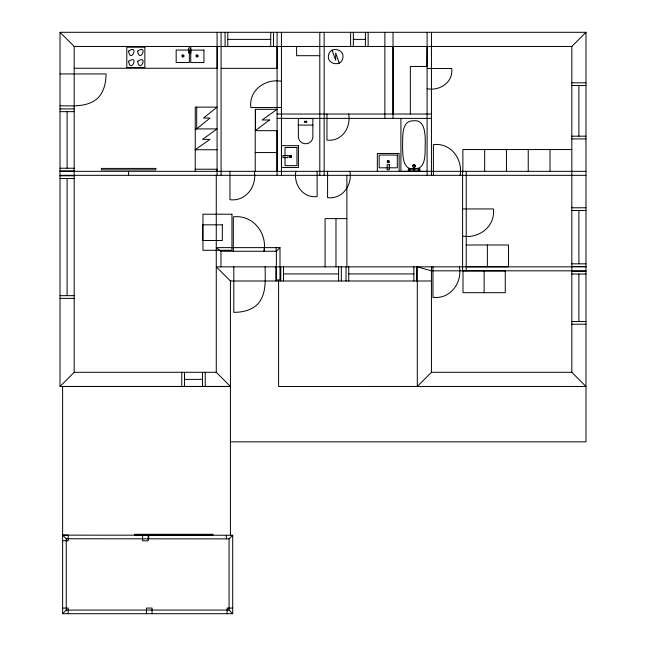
<?xml version="1.0" encoding="UTF-8"?>
<svg xmlns="http://www.w3.org/2000/svg" width="646" height="646" viewBox="0 0 646 646"><rect width="100%" height="100%" fill="white"/><g stroke="black" fill="none" stroke-linecap="round" stroke-linejoin="round"><path stroke-width="0.97" d="M226.358 538.877L226.358 535.243M427.095 46.472L426.917 66.473L410.339 66.473L410.339 113.987M216.265 175.324L216.265 372.29L230.428 386.453L60.021 386.453L74.185 372.29L74.185 46.464L60.021 32.3L585.979 32.3L585.979 441.848L230.428 441.848M276.359 251.262L279.993 247.628L216.265 247.628L220.98 251.262L276.359 251.262L276.359 279.88L279.993 279.88L279.993 247.628M278.604 280.994L278.604 386.494L585.979 386.453L571.823 372.29L571.823 46.464L585.979 32.3M230.428 386.453L62.614 386.526L62.614 613.7L66.247 610.066L229.072 610.066L232.705 613.7L232.705 535.251L62.614 535.138L66.247 538.772L66.247 610.066M66.247 538.772L229.072 538.877L232.705 535.251M431.447 266.838L431.447 372.29L417.292 386.453L417.292 266.838L431.447 270.827L585.979 270.827M196.594 128.909L210.103 118.016L203.571 118.016L217.04 107.123L195.254 107.123L195.237 171.271M195.254 149.71L209.998 139.358L202.594 139.358L217.048 128.909L195.254 128.909M414.482 168.848C427.248 168.986 424.688 151.439 425.286 142.847C425.221 134.748 425.278 119.106 413.335 120.81C400.577 120.657 403.128 138.22 402.539 146.804C402.942 154.459 402.054 169.527 413.335 168.848M227.788 39.382L270.722 39.382M353.354 39.382L365.418 39.382M74.185 46.464L571.823 46.464M221.077 46.552L277.029 46.552L277.029 68.347L221.077 68.347M319.802 55.693L296.619 55.693L296.619 46.464M74.185 68.258L217.185 68.258L217.185 46.472M427.095 68.484L451.699 68.484C453.444 82.333 439.708 91.207 427.095 88.736M60.021 73.943L106.033 73.943C106.033 82.462 104.103 91.474 98.063 97.829C87.953 107.486 72.796 105.774 60.021 105.791M281.43 81.283C265.361 78.328 248.67 90.254 250.826 107.527L281.43 107.527M571.823 82.809L585.979 82.809M571.823 85.53L585.979 85.53M60.021 108.916L74.185 108.916M60.021 111.645L74.185 111.645M277.077 114.027L431.447 114.027M277.077 118.379L431.447 118.379M298.331 125.09L298.363 134.449C296.999 146.763 314.327 146.86 312.85 134.449L312.85 118.565L298.331 118.565L298.331 125.09L312.85 125.09M277.069 130.67L255.218 130.67L255.218 171.327M571.823 136.185L585.979 136.185M571.823 138.914L585.979 138.914M571.823 149.541L462.875 149.541L462.875 171.327M195.254 149.743L217.048 149.743M255.218 152.561L277.013 152.561M60.021 168.226L74.185 168.226M413.602 168.243L414.579 168.243M195.237 169.22L217.048 169.22L217.032 171.271M60.021 170.956L74.185 170.956M60.021 171.327L585.979 171.327M427.038 171.392L400.908 171.392L400.908 118.379M60.021 175.324L585.979 175.324M60.021 175.801L74.185 175.801M60.021 178.53L74.185 178.53M571.823 207.778L585.979 207.778M462.601 208.941L493.374 208.941C495.53 226.334 479.017 238.931 462.601 236.081M571.823 210.499L585.979 210.499M346.87 218.614L325.083 218.614L325.083 266.838M466.234 244.987L508.483 244.987L508.483 266.774L466.234 266.774M571.823 263.826L585.979 263.826M571.823 266.548L585.979 266.548M585.979 266.838L216.265 266.838L230.428 280.994L230.428 535.251M571.823 271.296L585.979 271.296M283.513 273.92L338.601 273.92M348.751 273.92L413.876 273.92M571.823 274.025L585.979 274.025M230.428 280.994L431.447 280.994M60.021 295.658L74.185 295.658M60.021 298.387L74.185 298.387M571.823 321.474L585.979 321.474M571.823 324.195L585.979 324.195M74.185 372.29L216.265 372.29M431.447 372.29L571.823 372.29M184.498 379.372L202.521 379.372M62.614 535.138L68.193 535.138L68.193 540.767L62.614 540.767M62.614 608.072L68.193 608.072L68.193 613.7M232.705 608.072L227.126 608.072L227.126 613.7M62.614 613.7L232.705 613.7M339.311 63.163L335.686 52.996L335.686 60.256L332.052 50.089M393.01 46.472L393.034 113.987M578.897 85.53L578.897 136.185M578.897 210.499L578.897 263.826M578.897 274.025L578.897 321.474M550.029 149.541L550.029 171.327M528.242 149.541L528.242 171.327M506.448 149.541L506.448 171.327M487.359 244.987L487.359 266.774M484.662 149.541L484.662 171.327M484.137 270.892L484.137 292.686M466.234 171.327L466.234 270.827M462.601 171.327L462.601 270.827M460.105 175.324C463.004 159.069 450.73 142.451 433.393 144.615L433.393 175.324M459.451 266.838C462.342 282.964 450.181 299.469 432.965 297.33L432.965 266.838M431.447 32.3L431.447 175.324M427.095 32.3L427.095 175.324M418.64 168.937L418.64 171.15M416.597 266.838L416.597 280.994M414.579 171.15L414.579 168.025L415.58 165.707L414.199 164.609L413.327 164.682L412.6 165.707L413.602 168.025L413.602 171.15M413.876 266.838L413.876 281.002M409.564 168.937L409.532 171.15M399.131 171.327L399.131 153.465L377.337 153.465L377.337 171.327M393.034 32.3L393.034 118.379M384.863 32.3L384.863 118.379M368.139 32.3L368.139 46.464M365.418 32.3L365.418 46.464M353.354 32.3L353.354 46.464M350.625 32.3L350.625 46.464M349.922 171.327C352.49 185.071 342.437 199.525 327.587 197.66L327.587 171.327M348.678 114.027C351.262 127.488 341.645 141.942 326.957 140.093L326.965 114.027M348.751 266.838L348.751 281.002M346.87 175.324L346.87 266.838M346.03 266.838L346.03 280.994M341.322 266.838L341.322 280.994M338.601 266.838L338.601 281.002M335.977 218.614L335.977 266.838M324.163 32.3L324.163 175.324M319.802 32.3L319.802 175.324M317.121 171.327L317.121 196.562C302.893 198.354 293.389 184.441 295.876 171.327M283.513 266.838L283.513 281.002M281.43 32.3L281.43 175.324M280.784 266.838L280.784 280.994M277.077 32.3L277.077 175.324M277.013 130.67L277.013 171.327M276.092 247.628L276.092 251.262M275.939 266.838L275.939 280.994M273.452 32.3L273.452 46.464M270.722 32.3L270.722 46.464M265.135 266.838C265.126 279.476 266.871 294.487 257.318 304.508C251.068 310.451 242.193 312.349 233.804 312.349L233.812 266.838M264.238 247.628L264.238 251.262M264.085 251.262C267.202 232.77 252.788 214.472 233.335 216.87L233.335 251.262M255.501 110.272L255.501 129.709M254.322 171.327C257.043 186.234 245.956 201.697 229.952 199.695L229.952 171.327M229.072 538.877L229.072 610.066M227.788 32.3L227.788 46.464M225.066 32.3L225.066 46.464M221.077 32.3L221.077 175.324M220.98 251.262L220.98 266.838M217.08 32.3L217.08 175.324M205.242 372.29L205.242 386.453M202.521 372.29L202.521 386.453M196.707 107.123L196.707 128.909M184.498 372.29L184.498 386.453M181.768 372.29L181.768 386.453M152.044 613.7L152.044 608.072L146.464 608.072L146.464 613.7M148.677 535.195L148.677 538.829M148.192 535.179L148.192 540.807L142.613 540.807L142.613 535.179M128.602 171.327L128.602 175.324M67.103 111.645L67.103 168.226M67.103 178.53L67.103 295.658M60.021 32.3L60.021 386.453M328.572 55.168C326.303 64.196 341.29 67.426 342.8 58.092C345.061 49.064 330.074 45.834 328.572 55.168M128.57 51.147C130.75 64.083 139.641 43.678 128.57 51.147M128.57 61.322C130.758 74.258 139.641 53.836 128.57 61.322M137.638 51.147C139.819 64.083 148.709 43.686 137.638 51.147M137.638 61.322C139.827 74.258 148.701 53.844 137.638 61.322M182.463 55.459L182.463 56.493L183.488 56.493L183.488 55.459L182.463 55.459M196.578 55.459L196.578 56.493L197.603 56.493L197.603 55.459L196.578 55.459M289.691 155.662L289.691 157.463L291.491 157.463L291.491 155.662L289.691 155.662M387.334 160.838L387.334 162.639L389.134 162.639L389.134 160.838L387.334 160.838M387.721 161.225L387.721 162.251L388.747 162.251L388.747 161.225L387.721 161.225M182.075 55.08L182.075 56.872L183.876 56.872L183.876 55.08L182.075 55.08M196.19 55.08L196.19 56.872L197.991 56.872L197.991 55.08L196.19 55.08M290.078 156.049L290.078 157.075L291.104 157.075L291.104 156.049L290.078 156.049M412.632 165.756C418.285 166.943 414.272 163.818 412.632 165.756M269.519 119.986L255.283 130.67L255.283 109.311L277.069 109.311L262.179 119.986L269.519 119.986M418.196 170.197L418.64 170.019L418.196 170.197M409.677 169.979L410.113 170.245L409.677 169.979M144.849 47.198L126.794 47.198L126.794 67.531L144.849 67.531L144.849 47.198M190.845 47.909L188.672 47.909L188.672 52.988L190.845 52.988L190.845 47.909M189.359 50.065L176.172 50.065L176.172 62.525L189.359 62.525L189.359 50.065M203.942 50.097L190.756 50.097L190.756 62.557L203.942 62.557L203.942 50.097M306.745 121.278L304.436 121.278L304.436 122.377L306.745 122.377L306.745 121.278M298.436 145.673L281.511 145.673L281.511 167.459L298.436 167.459L298.436 145.673M296.942 147.49L285.031 147.49L285.031 165.642L296.942 165.642L296.942 147.49M397.314 155.04L379.154 155.04L379.154 167.807L397.314 167.807L397.314 155.04M288.003 155.476L282.916 155.476L282.916 157.656L288.003 157.656L288.003 155.476M389.328 164.754L387.148 164.754L387.148 169.841L389.328 169.841L389.328 164.754M155.791 168.42L101.414 168.42L101.414 169.874L155.791 169.874L155.791 168.42M419.811 168.937L408.329 168.937L408.329 171.15L419.811 171.15L419.811 168.937M231.946 214.214L202.957 214.214L202.957 250.301L231.946 250.301L231.946 214.214M222.321 224.824L202.715 224.824L202.715 240.498L222.321 240.498L222.321 224.824M505.261 270.892L463.012 270.892L463.012 292.686L505.261 292.686L505.261 270.892M212.825 534.307L134.651 534.307L134.651 535.211L212.825 535.211L212.825 534.307"/></g></svg>
